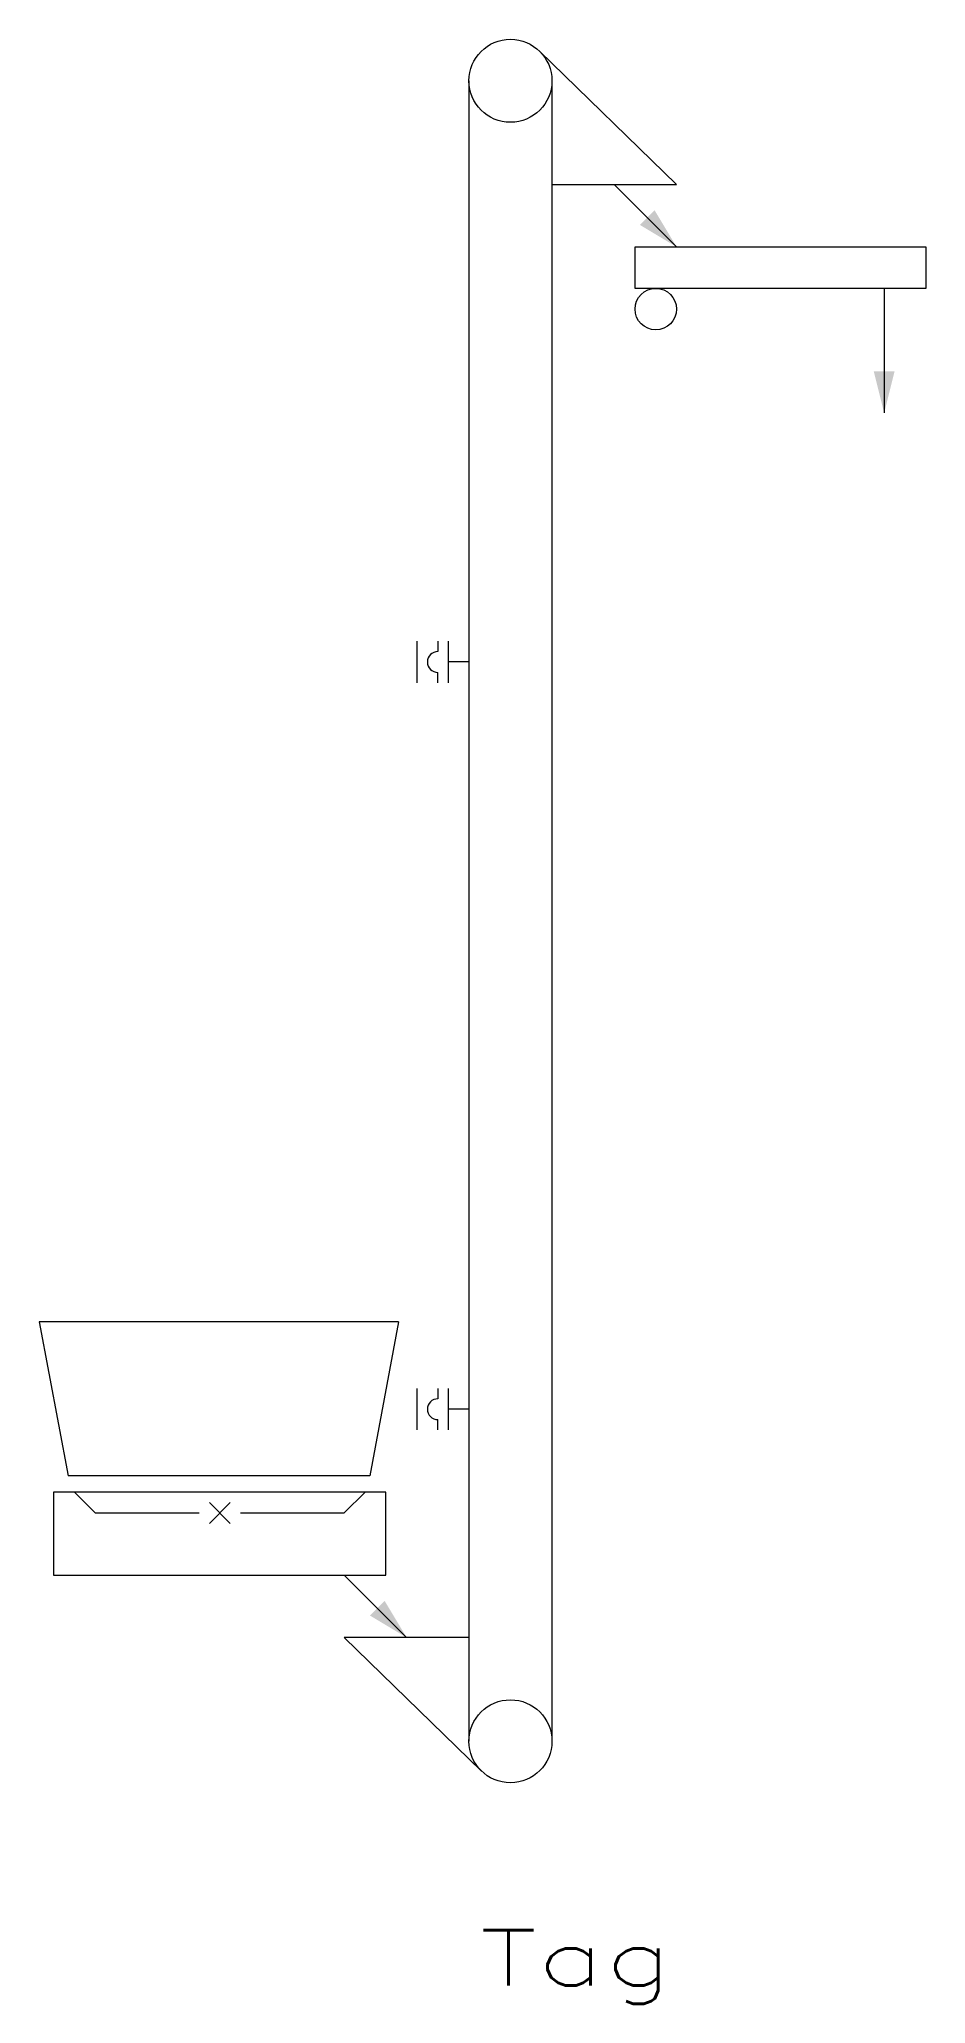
# Model space of a CAD drawing. Header units: inches. Extents: x -15.8 to 16, y -37.2 to 33.3.
import ezdxf
from ezdxf.enums import TextEntityAlignment as Align

# ---------------------------------------------------------------- set-up
doc = ezdxf.new("R2010")
doc.units = ezdxf.units.IN
doc.header["$MEASUREMENT"] = 0
doc.layers.get('0').update_dxf_attribs({"lineweight": 0})
doc.layers.add('1', color=7, linetype='Continuous', lineweight=0)
doc.layers.add('LEVEL_1', color=7, linetype='Continuous', lineweight=0)
doc.styles.get("Standard").update_dxf_attribs({"font": 'TXT.SHX'})

# ---------------------------------------------------------------- blocks, each defined once
blk = doc.blocks.new('ARROW')
at = {"layer": '1', "color": 7, "linetype": 'Continuous'}
blk.add_solid([(0, 0), (-2.5, 0.625), (-2.5, -0.625)], dxfattribs=at)

msp = doc.modelspace()

# ---------------------------------------------------------------- linework, layer by layer
for p, q in [((7.104, 28.066), (2.182, 32.86)), ((-0.348, 31.792), (-0.348, -27.827)), ((2.633, 31.792), (2.633, -27.827)), ((2.633, 28.066), (7.104, 28.066)), ((4.869, 28.066), (7.104, 25.83)), ((5.614, 24.34), (5.614, 25.83)), ((5.614, 25.83), (16.047, 25.83)), ((16.047, 25.83), (16.047, 24.34)), ((16.047, 24.34), (5.614, 24.34)), ((14.557, 24.34), (14.557, 19.868)), ((-2.211, 10.18), (-2.211, 11.671)), ((-1.466, 11.671), (-1.466, 11.298)), ((-1.093, 11.671), (-1.093, 10.18)), ((-0.348, 10.925), (-1.093, 10.925)), ((-1.466, 10.18), (-1.466, 10.553)), ((-2.211, -16.649), (-2.211, -15.158)), ((-1.466, -15.158), (-1.466, -15.531)), ((-1.093, -15.158), (-1.093, -16.649)), ((-0.348, -15.904), (-1.093, -15.904)), ((-1.466, -16.649), (-1.466, -16.276)), ((-15.253, -18.884), (-15.253, -21.865)), ((-3.329, -18.884), (-15.253, -18.884)), ((-14.508, -18.884), (-13.763, -19.63)), ((-4.82, -19.63), (-4.074, -18.884)), ((-3.329, -21.865), (-3.329, -18.884)), ((-13.763, -19.63), (-10.036, -19.63)), ((-9.664, -19.257), (-8.918, -20.002)), ((-8.918, -19.257), (-9.664, -20.002)), ((-8.546, -19.63), (-4.82, -19.63)), ((-15.253, -21.865), (-3.329, -21.865)), ((-2.584, -24.101), (-4.82, -21.865)), ((-0.348, -24.101), (-4.82, -24.101)), ((-4.82, -24.101), (0.103, -28.895))]:
    msp.add_line(p, q)
at = {"lineweight": 0}
for centre, radius in [((1.142, 31.792), 1.49), ((6.359, 23.595), 0.745), ((1.142, -27.827), 1.49)]:
    msp.add_circle(centre, radius, dxfattribs=at)
for centre in [(-1.466, 10.925), (-1.466, -15.904)]:
    msp.add_arc(centre, 0.373, 90, 270)
msp.add_solid([(14.557, 19.868), (14.93, 21.359), (14.184, 21.359)])
at = {"layer": 'LEVEL_1', "color": 5, "linetype": 'Continuous', "true_color": 0x0000ff}
for p, q in [((-2.876, -12.77), (-15.768, -12.77)), ((-15.768, -12.77), (-14.738, -18.294)), ((-2.876, -12.77), (-3.906, -18.294)), ((-3.906, -18.294), (-14.738, -18.294))]:
    msp.add_line(p, q, dxfattribs=at)

# ---------------------------------------------------------------- block references
at = {"zscale": 0.5961990719886496}
for p, xscale, yscale, rotation in [((7.104, 25.83), 0.5962002643868037, 0.5962002643867886, -45.00000000000061), ((-2.584, -24.101), 0.5962002643867969, 0.5962002643867959, -45.00000000000031)]:
    msp.add_blockref('ARROW', p, dxfattribs=dict(at, xscale=xscale, yscale=yscale, rotation=rotation))

# ---------------------------------------------------------------- texts
at = {"color": 7, "linetype": 'Continuous', "width": 1.361111}
msp.add_text('Tag', height=1.9764, dxfattribs=at).set_placement((0.043, -36.59), (6.96, -36.59), align=Align.FIT)

doc.saveas('drawing.dxf')
